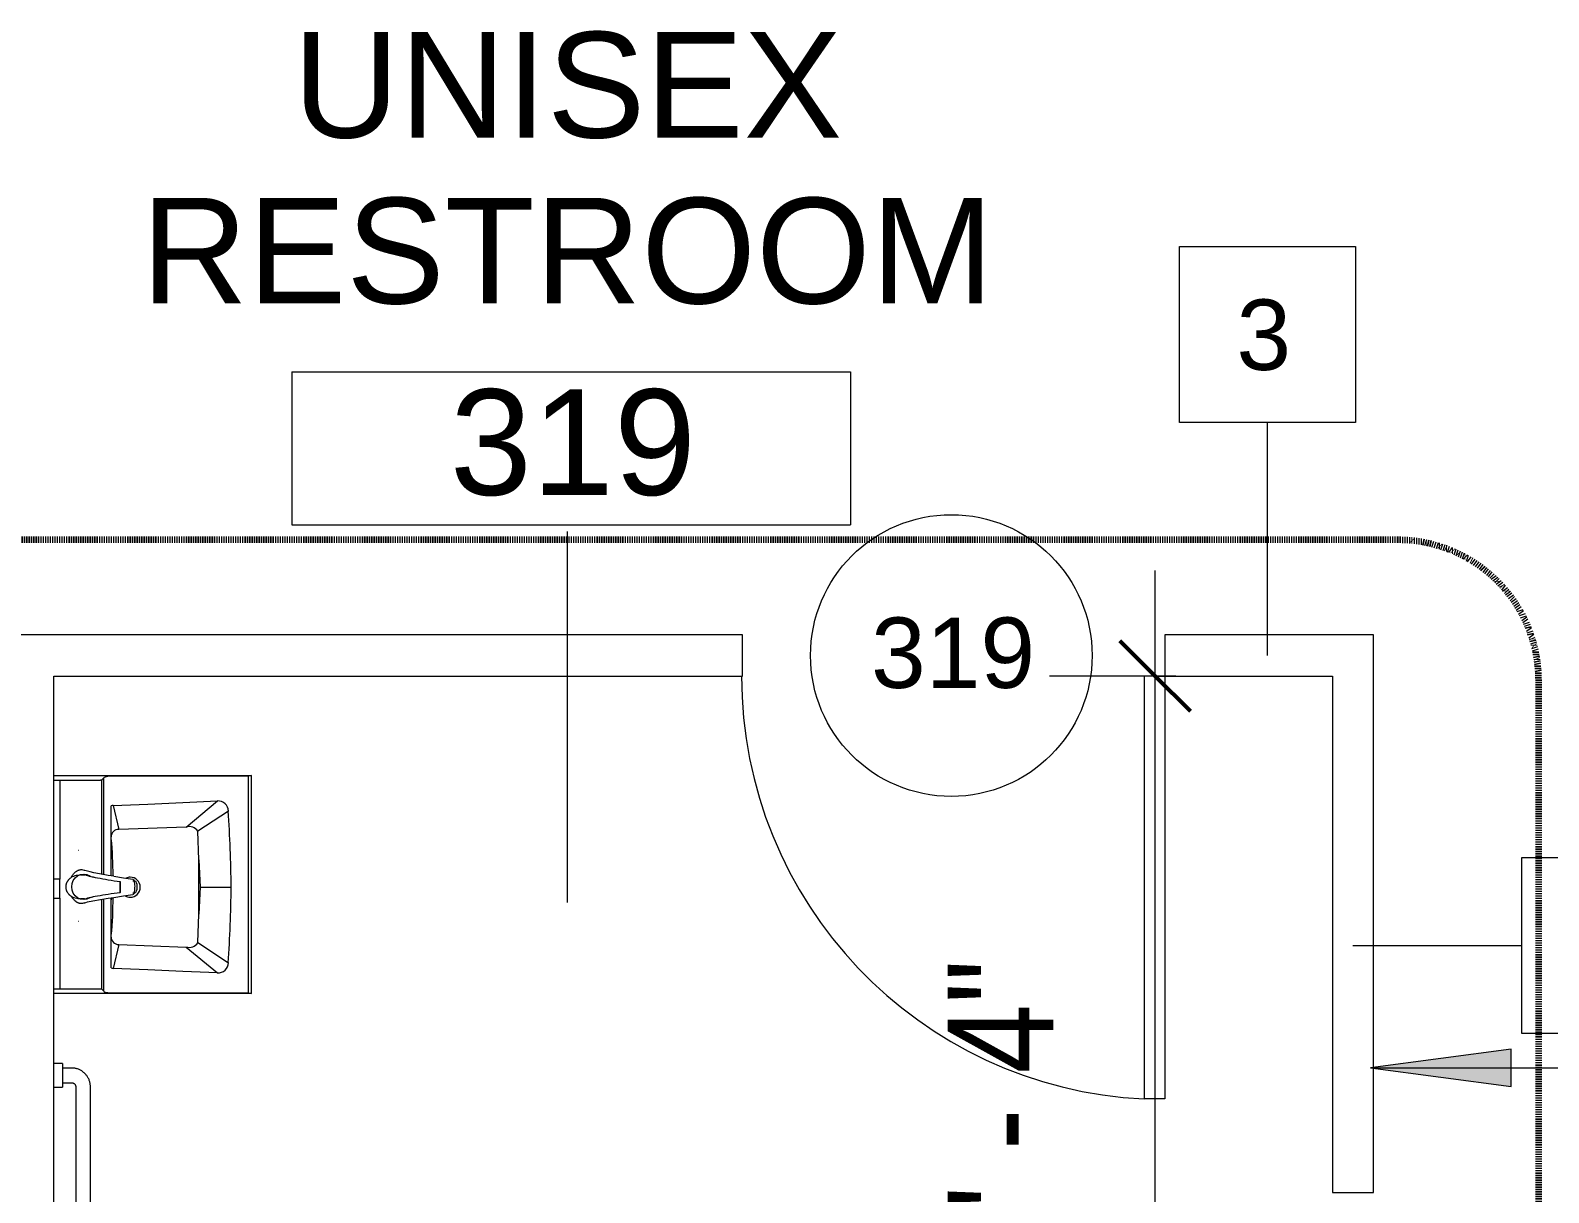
# Model space of a CAD drawing. Header units: inches. Extents: x 41 to 3077, y -701 to 1388.
# Drawn here: x 2251.7 to 2381.1, y 30.8 to 129.8 of the extents above; entities that cross this region are included whole.
import ezdxf

# ---------------------------------------------------------------- set-up
doc = ezdxf.new("R2010")
doc.units = ezdxf.units.IN
doc.header["$MEASUREMENT"] = 0
doc.linetypes.add('Dash 3_32_', pattern=[0.1875, 0.09375, -0.09375])
for name, color, linetype, lineweight in [('A-ANNO-DIMS', 211, 'Continuous', 9), ('A-ANNO-DIMS-96', 211, 'Continuous', 9), ('A-ANNO-NOTE', 131, 'Continuous', 9), ('A-ANNO-SYMB', 150, 'Continuous', 9), ('A-AREA-IDEN', 2, 'Continuous', 20), ('A-DOOR', 31, 'Continuous', 9), ('A-DOOR-IDEN', 31, 'Continuous', 20), ('A-WALL', 113, 'Continuous', 9), ('A-WALL-IDEN', 211, 'Continuous', 20), ('I-WALL', 2, 'Continuous', 9), ('P-SANR-FIXT', 6, 'Continuous', 9), ('Q-SPCQ', 91, 'Continuous', 9)]:
    doc.layers.add(name, color=color, linetype=linetype, lineweight=lineweight)
doc.styles.add('Arial', font='arial.ttf', dxfattribs={"height": 9})
doc.styles.add('Arial_4', font='arial.ttf', dxfattribs={"height": 6})
doc.styles.add('Arial_5', font='arial.ttf', dxfattribs={"width": 0.85, "height": 9})
doc.dimstyles.new('Linear_-_3_32__Arial__85_-_1_2__Tolerance', dxfattribs={"dimscale": 12, "dimtxt": 9.182335, "dimasz": 0.5, "dimexe": 0.75, "dimexo": 0.5, "dimgap": 0.5, "dimtad": 1, "dimdec": 1, "dimrnd": 0.5, "dimzin": 3, "dimdsep": 46, "dimlunit": 4, "dimtxsty": 'Arial_5', "dimblk1": 'OBLIQUE', "dimblk2": 'OBLIQUE', "dimsah": 1, "dimcen": 0.09, "dimdle": 0.75, "dimazin": 0, "dimtfac": 1, "dimtdec": 4, "dimtix": 1, "dimtmove": 0, "dimatfit": 3, "dimfxl": 1, "dimtvp": 1, "dimfrac": 2, "dimtolj": 1, "dimtzin": 0, "dimarcsym": 2})

# ---------------------------------------------------------------- blocks, each defined once
blk = doc.blocks.new('Sink - Restroom - Wall Mounted - Default-2793769-3rd Floor New Construction - Partition Plan')
at = {"layer": 'P-SANR-FIXT', "lineweight": 13}
for p, q in [((-9.51, 15.36), (-9.45, 15.09)), ((9.06, 15.36), (-9.51, 15.36)), ((-9.51, -1.5), (-9.51, 15.36)), ((-9.45, 15.09), (-9.45, 3.39)), ((9, 15.09), (-9.45, 15.09)), ((9, 15.09), (9.07, 15.35)), ((9, 3.39), (9, 15.09)), ((9.07, 15.35), (9.06, 15.36)), ((9.07, 15.35), (9.07, -1.5)), ((-6.48, 13.38), (-4.76, 10.78)), ((-0.01, 10.97), (-0.01, 13.63)), ((4.73, 10.78), (6.46, 13.38)), ((-5.12, 9.79), (-7.34, 12.45)), ((5.1, 9.79), (7.31, 12.45)), ((-2.33, 10.87), (-4.76, 10.78)), ((2.3, 10.87), (-2.33, 10.87)), ((4.73, 10.78), (2.3, 10.87)), ((-5.12, 9.79), (-4.92, 4.04)), ((4.9, 4.04), (5.1, 9.79)), ((-6.95, 3.56), (-4.92, 4.04)), ((4.9, 4.04), (6.92, 3.56)), ((-9.31, 2.77), (-9.13, 2.59)), ((-1.07, 2.77), (-9.31, 2.77)), ((-0.97, 3.39), (-6.93, 3.39)), ((0.89, 3.41), (1.09, 3.39)), ((6.88, 3.39), (0.9, 3.39)), ((8.87, 2.77), (0.99, 2.77)), ((8.69, 2.59), (8.87, 2.77)), ((-1.1, 2.59), (-9.13, 2.59)), ((-9.09, 2.41), (-9.09, -1)), ((8.69, 2.59), (1.02, 2.59)), ((8.65, -1), (8.65, 2.41)), ((-9.09, -1), (-0.68, -1)), ((-9.09, -1), (-9.09, -1.5)), ((-0.68, -1), (-0.68, -1.5)), ((0.03, -1), (-0.68, -1)), ((0.94, -1), (0.03, -1)), ((0.94, -1.5), (0.94, -1)), ((0.94, -1), (8.65, -1)), ((8.65, -1.5), (8.65, -1))]:
    blk.add_line(p, q, dxfattribs=at)
at = {"layer": 'P-SANR-FIXT', "lineweight": 13, "flags": 128}
for points in [[(-6.95, 3.56), (-7.08, 6.52), (-7.21, 9.49), (-7.34, 12.45)], [(7.31, 12.45), (7.18, 9.49), (7.05, 6.52), (6.92, 3.56)], [(-2.33, 10.87), (-1.17, 10.92), (-0.01, 10.97)], [(-0.01, 10.97), (1.14, 10.92), (2.3, 10.87)], [(-9.45, 3.39), (-9.44, 3.24), (-9.43, 3.09), (-9.41, 2.97), (-9.38, 2.87), (-9.35, 2.8), (-9.31, 2.77)], [(8.87, 2.77), (8.91, 2.8), (8.94, 2.87), (8.97, 2.97), (8.99, 3.09), (9, 3.24), (9, 3.39)], [(-9.13, 2.59), (-9.12, 2.58), (-9.11, 2.56), (-9.1, 2.53), (-9.1, 2.49), (-9.09, 2.45), (-9.09, 2.41)], [(8.65, 2.41), (8.65, 2.45), (8.65, 2.49), (8.66, 2.53), (8.67, 2.56), (8.68, 2.58), (8.69, 2.59)]]:
    blk.add_lwpolyline(points, dxfattribs=at)
at = {"layer": 'P-SANR-FIXT', "lineweight": 13}
for centre, radius, start, end in [((-6.45, 12.49), 0.892, 92.207, 182.5114), ((2.32, -131.11), 144.75, 90.9253, 93.4886), ((-2.35, -131.11), 144.75, 86.5114, 89.0747), ((6.42, 12.49), 0.892, 357.4886, 87.793), ((-4.24, 10.03), 0.913, 124.4682, 195.443), ((4.22, 10.03), 0.913, 344.557, 55.5318), ((0.01, 5.01), 0.856, 0, 180), ((-4.26, 4.04), 0.663, 180, 268.0845), ((0.01, 5.01), 0.856, 180, 204.2224), ((0.01, 5.01), 0.856, 330, 360), ((4.23, 4.04), 0.663, 271.9155, 360), ((-6.11, 3.6), 0.84, 182.5114, 194.5475), ((-1, -29.17), 32.72, 89.9136, 95.5114), ((0.97, -29.17), 32.72, 84.4886, 90.1627), ((5.98, 3.73), 0.961, 339.341, 350.1201)]:
    blk.add_arc(centre, radius, start, end, dxfattribs=at)
blk = doc.blocks.new('Faucet-Restroom - Default-951102-3rd Floor New Construction - Partition Plan')
at = {"layer": 'P-SANR-FIXT', "lineweight": 13}
for p, q in [((-1.16, -1.46), (-1.16, -1.72)), ((0.84, -1.72), (0.84, -1.47)), ((-0.66, -5.94), (-0.66, -6.13)), ((0.34, -6.13), (0.34, -5.94))]:
    blk.add_line(p, q, dxfattribs=at)
at = {"layer": 'P-SANR-FIXT', "lineweight": 13, "flags": 128}
for points in [[(-1.24, -1.75), (-1.2, -1.48), (-1.09, -1.23), (-0.92, -1.02), (-0.7, -0.86), (-0.44, -0.76), (-0.16, -0.72), (0.12, -0.76), (0.39, -0.86), (0.61, -1.02), (0.78, -1.23), (0.89, -1.48), (0.93, -1.75)], [(-3.08, -1.31), (-3.08, -1.31), (-3.08, -1.31), (-3.08, -1.31), (-3.08, -1.31), (-3.08, -1.31), (-3.08, -1.31), (-3.08, -1.31), (-3.08, -1.31), (-3.08, -1.31), (-3.08, -1.31), (-3.08, -1.31), (-3.08, -1.31), (-3.08, -1.31), (-3.08, -1.31), (-3.08, -1.31), (-3.08, -1.31), (-3.08, -1.31), (-3.08, -1.31), (-3.08, -1.31), (-3.08, -1.31), (-3.08, -1.31), (-3.08, -1.31), (-3.08, -1.31), (-3.08, -1.31), (-3.08, -1.31), (-3.08, -1.32), (-3.08, -1.32), (-3.08, -1.32), (-3.08, -1.32), (-3.08, -1.32), (-3.08, -1.32), (-3.08, -1.32), (-3.08, -1.32), (-3.08, -1.32), (-3.08, -1.32), (-3.08, -1.32), (-3.08, -1.32), (-3.08, -1.32), (-3.08, -1.32), (-3.08, -1.32), (-3.08, -1.32), (-3.08, -1.32), (-3.08, -1.32), (-3.08, -1.32), (-3.08, -1.32), (-3.08, -1.33), (-3.08, -1.33), (-3.08, -1.33), (-3.08, -1.33), (-3.08, -1.33), (-3.08, -1.33), (-3.08, -1.33), (-3.08, -1.33), (-3.08, -1.33), (-3.08, -1.33), (-3.08, -1.33), (-3.08, -1.33), (-3.08, -1.33), (-3.08, -1.33), (-3.08, -1.33), (-3.08, -1.33), (-3.08, -1.33), (-3.08, -1.33), (-3.08, -1.33), (-3.08, -1.33), (-3.08, -1.33), (-3.08, -1.33), (-3.08, -1.33), (-3.08, -1.33), (-3.08, -1.33)], [(-1.52, -1.8), (-1.51, -1.84), (-1.48, -1.93), (-1.44, -2.07), (-1.34, -2.52), (-1.22, -3.17), (-1.11, -3.84), (-1.05, -4.3)], [(-1.09, -2.26), (-1.2, -2.01), (-1.24, -1.75)], [(-1.16, -1.72), (-1.16, -1.76), (-1.15, -1.8)], [(-1.03, -2.52), (-1.07, -2.34), (-1.09, -2.26), (-1.1, -2.23), (-1.1, -2.23)], [(0.77, -2.26), (0.76, -2.27), (0.74, -2.36), (0.68, -2.56)], [(0.75, -4.3), (0.82, -3.84), (0.95, -3.08), (1.04, -2.6), (1.11, -2.3), (1.2, -1.95), (1.24, -1.85), (1.25, -1.82)], [(0.93, -1.75), (0.89, -2.01), (0.78, -2.26)], [(0.84, -1.85), (0.84, -1.81), (0.84, -1.77), (0.84, -1.73), (0.84, -1.72)], [(2.93, -1.33), (2.93, -1.33), (2.93, -1.33), (2.93, -1.33), (2.93, -1.33), (2.93, -1.33), (2.93, -1.33), (2.93, -1.33), (2.93, -1.33), (2.93, -1.33), (2.93, -1.33), (2.93, -1.33), (2.93, -1.33), (2.93, -1.33), (2.93, -1.33), (2.93, -1.33), (2.93, -1.33), (2.93, -1.33), (2.93, -1.33), (2.93, -1.33), (2.93, -1.33), (2.93, -1.33), (2.93, -1.33), (2.93, -1.33), (2.93, -1.33), (2.93, -1.32), (2.93, -1.32), (2.93, -1.32), (2.93, -1.32), (2.93, -1.32), (2.93, -1.32), (2.93, -1.32), (2.93, -1.32), (2.93, -1.32), (2.93, -1.32), (2.93, -1.32), (2.93, -1.32), (2.93, -1.32), (2.93, -1.32), (2.93, -1.32), (2.93, -1.32), (2.93, -1.32), (2.93, -1.32), (2.93, -1.32), (2.93, -1.32), (2.93, -1.31), (2.93, -1.31), (2.93, -1.31), (2.93, -1.31), (2.93, -1.31), (2.93, -1.31), (2.93, -1.31), (2.93, -1.31), (2.93, -1.31), (2.93, -1.31), (2.93, -1.31), (2.93, -1.31), (2.93, -1.31), (2.93, -1.31), (2.93, -1.31), (2.93, -1.31), (2.93, -1.31), (2.93, -1.31), (2.93, -1.31), (2.93, -1.31), (2.93, -1.31), (2.93, -1.31), (2.93, -1.31), (2.93, -1.31), (2.93, -1.31), (2.93, -1.31)], [(-1.05, -4.3), (-0.93, -5.14), (-0.81, -5.94)], [(0.75, -4.3), (0.62, -5.14), (0.5, -5.94)], [(0.34, -6.16), (0.31, -6.18), (0.27, -6.2), (0.21, -6.23), (0.15, -6.24), (0.07, -6.26), (-0.02, -6.27), (-0.11, -6.27), (-0.2, -6.27), (-0.29, -6.27), (-0.38, -6.26), (-0.46, -6.24), (-0.53, -6.23), (-0.58, -6.2), (-0.62, -6.18), (-0.65, -6.16)]]:
    blk.add_lwpolyline(points, dxfattribs=at)
at = {"layer": 'P-SANR-FIXT', "lineweight": 13}
for centre, major_axis, start_param, end_param in [((-0.18, -4.69), (1.96, 0), 4.469566, 4.955212), ((-0.18, -4.97), (1.61, 0), 1.27406, 1.867533)]:
    blk.add_ellipse(centre, major_axis=major_axis, ratio=0.079199, start_param=start_param, end_param=end_param, dxfattribs=at)
for points, knots in [([(-1.58, -1.58), (-1.58, -1.54), (-1.58, -1.48), (-1.57, -1.41), (-1.55, -1.36), (-1.54, -1.31), (-1.51, -1.26), (-1.49, -1.21), (-1.48, -1.18), (-1.46, -1.15), (-1.43, -1.11), (-1.4, -1.07), (-1.37, -1.03), (-1.33, -0.99), (-1.29, -0.95), (-1.24, -0.9), (-1.14, -0.82), (-1.05, -0.75), (-0.98, -0.72)], [0, 0, 0, 0, 0.1, 0.15, 0.2, 0.25, 0.3, 0.35, 0.375, 0.4, 0.45, 0.5, 0.55, 0.6, 0.65, 0.7, 0.8, 1, 1, 1, 1]), ([(-0.98, -0.72), (-1.01, -0.78), (-1.06, -0.91), (-1.13, -1.13), (-1.15, -1.29), (-1.15, -1.36)], [0, 0, 0, 0, 0.1111111, 0.2222222, 0.31546, 0.31546, 0.31546, 0.31546]), ([(-0.16, -0.21), (-0.22, -0.21), (-0.31, -0.22), (-0.4, -0.25), (-0.46, -0.27), (-0.5, -0.28), (-0.54, -0.3), (-0.58, -0.33), (-0.64, -0.36), (-0.7, -0.4), (-0.74, -0.44), (-0.77, -0.46), (-0.8, -0.49), (-0.84, -0.53), (-0.9, -0.6), (-0.95, -0.67), (-0.98, -0.72)], [0, 0, 0, 0, 0.166667, 0.25, 0.291667, 0.333333, 0.375, 0.416667, 0.5, 0.583333, 0.625, 0.666667, 0.708333, 0.75, 0.833333, 1, 1, 1, 1]), ([(0.64, -0.68), (0.61, -0.64), (0.56, -0.58), (0.5, -0.51), (0.46, -0.47), (0.43, -0.45), (0.4, -0.42), (0.36, -0.39), (0.31, -0.35), (0.25, -0.32), (0.21, -0.3), (0.17, -0.28), (0.13, -0.26), (0.08, -0.25), (-0.01, -0.22), (-0.1, -0.21), (-0.16, -0.21)], [0, 0, 0, 0, 0.166667, 0.25, 0.291667, 0.333333, 0.375, 0.416667, 0.5, 0.583333, 0.625, 0.666667, 0.708333, 0.75, 0.833333, 1, 1, 1, 1]), ([(0.64, -0.68), (0.72, -0.72), (0.82, -0.78), (0.93, -0.86), (0.99, -0.91), (1.04, -0.96), (1.09, -1.02), (1.14, -1.08), (1.17, -1.12), (1.18, -1.14), (1.21, -1.18), (1.24, -1.24), (1.27, -1.3), (1.28, -1.34), (1.29, -1.37), (1.3, -1.42), (1.31, -1.49), (1.32, -1.55), (1.32, -1.58)], [0, 0, 0, 0, 0.2, 0.3, 0.35, 0.4, 0.475, 0.55, 0.5875, 0.60625, 0.625, 0.7, 0.775, 0.79375, 0.8125, 0.85, 0.925, 1, 1, 1, 1]), ([(0.84, -1.37), (0.83, -1.28), (0.81, -1.11), (0.76, -0.96), (0.74, -0.89)], [0.6670551, 0.6670551, 0.6670551, 0.6670551, 0.7777778, 0.8823469, 0.8823469, 0.8823469, 0.8823469]), ([(-1.52, -1.8), (-1.53, -1.78), (-1.55, -1.71), (-1.57, -1.63), (-1.58, -1.58)], [0.93531816, 0.93531816, 0.93531816, 0.93531816, 0.95833333, 1, 1, 1, 1]), ([(1.32, -1.58), (1.31, -1.65), (1.28, -1.73), (1.25, -1.81), (1.25, -1.82)], [0, 0, 0, 0, 0.05555556, 0.0679129, 0.0679129, 0.0679129, 0.0679129]), ([(0.5, -5.94), (0.5, -5.96), (0.45, -6.01), (0.26, -6.06), (0.03, -6.09), (-0.22, -6.09), (-0.41, -6.08), (-0.55, -6.06), (-0.64, -6.04), (-0.71, -6.02), (-0.77, -5.99), (-0.8, -5.97), (-0.81, -5.95), (-0.81, -5.94)], [-1, -1, -1, -1, -0.852941, -0.705882, -0.588235, -0.470588, -0.352941, -0.294118, -0.235294, -0.176471, -0.117647, -0.058824, 0, 0, 0, 0])]:
    blk.add_open_spline(points, degree=3, knots=knots, dxfattribs=at)
for points in [[(0.73, -0.88), (0.7, -0.81), (0.67, -0.74), (0.64, -0.68)], [(-0.66, -4.84), (-0.7, -4.5), (-0.8, -3.82), (-0.95, -2.9), (-1.09, -2.18), (-1.19, -1.86), (-1.24, -1.75)], [(0.93, -1.75), (0.87, -1.86), (0.77, -2.18), (0.61, -2.9), (0.45, -3.82), (0.34, -4.5), (0.29, -4.84)]]:
    blk.add_open_spline(points, degree=3, dxfattribs=at)
blk = doc.blocks.new('ADA - toilet_3-piece_grab_bars - 17_ Seat Height-2614639-3rd Floor New Construction - Partition Plan')
at = {"layer": 'Q-SPCQ'}
for p, q in [((33.94, 57), (33.19, 57)), ((33.19, 55), (33.19, 57)), ((33.19, 56.63), (32.44, 56.63)), ((30.82, 55), (30.82, 15)), ((32.07, 41.61), (32.07, 55)), ((32.44, 55.37), (33.19, 55.37)), ((33.19, 55), (33.94, 55)), ((33.19, 41.62), (32.44, 41.62)), ((33.19, 41.62), (32.44, 41.62)), ((33.94, 42), (33.19, 42)), ((33.19, 40), (33.19, 42)), ((33.94, 42), (33.94, 40)), ((32.07, 15), (32.07, 40.38)), ((32.44, 40.38), (33.19, 40.38)), ((32.44, 40.38), (33.19, 40.38)), ((33.19, 40), (33.94, 40)), ((33.19, 14.63), (32.44, 14.63)), ((33.94, 15), (33.19, 15)), ((33.19, 13), (33.19, 15)), ((32.44, 13.38), (33.19, 13.38)), ((33.19, 13), (33.94, 13)), ((26.94, 5.12), (-7.06, 5.12)), ((-9.06, 2.75), (-9.06, 2)), ((-9.06, 2.75), (-7.06, 2.75)), ((-8.68, 3.5), (-8.68, 2.75)), ((-7.43, 2.75), (-7.43, 3.5)), ((-7.06, 3.87), (26.94, 3.87)), ((-7.06, 2), (-7.06, 2.75)), ((26.94, 2.75), (26.94, 2)), ((26.94, 2.75), (28.94, 2.75)), ((27.32, 3.5), (27.32, 2.75)), ((28.57, 2.75), (28.57, 3.5)), ((28.94, 2), (28.94, 2.75))]:
    blk.add_line(p, q, dxfattribs=at)
at = {"layer": 'Q-SPCQ', "flags": 128}
for points in [[(32.44, 56.63), (32.38, 56.62), (32.31, 56.62), (32.25, 56.61), (32.18, 56.6), (32.12, 56.59), (32.05, 56.58), (31.99, 56.56), (31.93, 56.54), (31.87, 56.52), (31.81, 56.5), (31.75, 56.47), (31.69, 56.44), (31.63, 56.41), (31.58, 56.38), (31.52, 56.34), (31.47, 56.3), (31.42, 56.26), (31.37, 56.22), (31.32, 56.18), (31.28, 56.13), (31.23, 56.08), (31.19, 56.04), (31.15, 55.98), (31.11, 55.93), (31.07, 55.88), (31.04, 55.82), (31.01, 55.77), (30.98, 55.71), (30.95, 55.65), (30.93, 55.59), (30.9, 55.53), (30.88, 55.47), (30.87, 55.4), (30.85, 55.34), (30.84, 55.28), (30.83, 55.21), (30.82, 55.15), (30.82, 55.08), (30.82, 55.02), (30.82, 55)], [(32.07, 55), (32.07, 55.01), (32.07, 55.03), (32.07, 55.04), (32.07, 55.06), (32.07, 55.07), (32.08, 55.09), (32.08, 55.1), (32.09, 55.12), (32.09, 55.13), (32.1, 55.15), (32.1, 55.16), (32.11, 55.17), (32.12, 55.19), (32.12, 55.2), (32.13, 55.21), (32.14, 55.22), (32.15, 55.24), (32.16, 55.25), (32.17, 55.26), (32.18, 55.27), (32.19, 55.28), (32.2, 55.29), (32.21, 55.3), (32.23, 55.31), (32.24, 55.32), (32.25, 55.32), (32.26, 55.33), (32.28, 55.34), (32.29, 55.34), (32.31, 55.35), (32.32, 55.35), (32.33, 55.36), (32.35, 55.36), (32.36, 55.37), (32.38, 55.37), (32.39, 55.37), (32.41, 55.37), (32.42, 55.37), (32.44, 55.37), (32.44, 55.37)], [(30.83, 41.12), (30.83, 41.15), (30.84, 41.17), (30.85, 41.2), (30.86, 41.22), (30.87, 41.24), (30.88, 41.27), (30.89, 41.29), (30.9, 41.31), (30.91, 41.33), (30.93, 41.35), (30.94, 41.37), (30.96, 41.39), (30.97, 41.41), (30.99, 41.43), (31.01, 41.45), (31.02, 41.47), (31.04, 41.48), (31.06, 41.5), (31.08, 41.51), (31.1, 41.53), (31.12, 41.54), (31.15, 41.55), (31.17, 41.56), (31.19, 41.57), (31.21, 41.58), (31.24, 41.59), (31.26, 41.6), (31.29, 41.61), (31.31, 41.61), (31.33, 41.62), (31.36, 41.62), (31.38, 41.62), (31.41, 41.62), (31.43, 41.62), (31.44, 41.62)], [(31.44, 41.62), (31.44, 41.62), (31.44, 41.62), (31.45, 41.62), (31.45, 41.62), (31.46, 41.62)], [(32.44, 41.62), (32.4, 41.62), (32.36, 41.62), (32.32, 41.62), (32.28, 41.62), (32.24, 41.62), (32.2, 41.62), (32.16, 41.62), (32.13, 41.62), (32.09, 41.62), (32.05, 41.62), (32.02, 41.62), (31.98, 41.62), (31.94, 41.62), (31.91, 41.62), (31.88, 41.62), (31.84, 41.62), (31.81, 41.62), (31.78, 41.62), (31.75, 41.62), (31.72, 41.62), (31.7, 41.62), (31.67, 41.62), (31.65, 41.62), (31.62, 41.62), (31.6, 41.62), (31.58, 41.62), (31.56, 41.62), (31.54, 41.62), (31.52, 41.62), (31.51, 41.62), (31.5, 41.62), (31.48, 41.62), (31.47, 41.62), (31.46, 41.62), (31.46, 41.62), (31.45, 41.62), (31.45, 41.62), (31.44, 41.62), (31.44, 41.62)], [(31.69, 41.62), (31.72, 41.62), (31.74, 41.62), (31.77, 41.62), (31.8, 41.62), (31.84, 41.62), (31.87, 41.62), (31.9, 41.62), (31.93, 41.62), (31.97, 41.62), (32.01, 41.62), (32.04, 41.62), (32.08, 41.62), (32.12, 41.62), (32.15, 41.62), (32.19, 41.62), (32.23, 41.62), (32.27, 41.62), (32.31, 41.62), (32.35, 41.62), (32.39, 41.62), (32.43, 41.62), (32.44, 41.62)], [(31.44, 40.38), (31.42, 40.38), (31.39, 40.38), (31.37, 40.38), (31.34, 40.38), (31.32, 40.39), (31.29, 40.39), (31.27, 40.4), (31.24, 40.41), (31.22, 40.42), (31.2, 40.42), (31.17, 40.43), (31.15, 40.45), (31.13, 40.46), (31.11, 40.47), (31.09, 40.48), (31.07, 40.5), (31.05, 40.51), (31.03, 40.53), (31.01, 40.55), (30.99, 40.56), (30.98, 40.58), (30.96, 40.6), (30.94, 40.62), (30.93, 40.64), (30.92, 40.66), (30.9, 40.68), (30.89, 40.71), (30.88, 40.73), (30.87, 40.75), (30.86, 40.77), (30.85, 40.8), (30.84, 40.82), (30.84, 40.84), (30.83, 40.87), (30.83, 40.89)], [(31.46, 40.38), (31.46, 40.38), (31.45, 40.38), (31.45, 40.38), (31.44, 40.38), (31.44, 40.38)], [(31.44, 40.38), (31.44, 40.38), (31.44, 40.38), (31.45, 40.38), (31.45, 40.38), (31.46, 40.38), (31.47, 40.38), (31.48, 40.38), (31.49, 40.38), (31.51, 40.38), (31.52, 40.38), (31.54, 40.38), (31.55, 40.38), (31.57, 40.38), (31.59, 40.38), (31.62, 40.38), (31.64, 40.38), (31.66, 40.38), (31.69, 40.38), (31.72, 40.38), (31.74, 40.38), (31.77, 40.38), (31.8, 40.38), (31.84, 40.38), (31.87, 40.38), (31.9, 40.38), (31.93, 40.38), (31.97, 40.38), (32.01, 40.38), (32.04, 40.38), (32.08, 40.38), (32.12, 40.38), (32.15, 40.38), (32.19, 40.38), (32.23, 40.38), (32.27, 40.38), (32.31, 40.38), (32.35, 40.38), (32.39, 40.38), (32.43, 40.38), (32.44, 40.38)], [(32.44, 40.38), (32.4, 40.38), (32.36, 40.38), (32.32, 40.38), (32.28, 40.38), (32.24, 40.38), (32.2, 40.38), (32.16, 40.38), (32.13, 40.38), (32.09, 40.38), (32.05, 40.38), (32.02, 40.38), (31.98, 40.38), (31.94, 40.38), (31.91, 40.38), (31.88, 40.38), (31.84, 40.38), (31.81, 40.38), (31.78, 40.38), (31.75, 40.38), (31.72, 40.38), (31.7, 40.38), (31.67, 40.38)], [(30.82, 15), (30.82, 14.94), (30.82, 14.87), (30.83, 14.81), (30.84, 14.74), (30.85, 14.68), (30.86, 14.61), (30.88, 14.55), (30.9, 14.49), (30.92, 14.43), (30.94, 14.37), (30.97, 14.31), (31, 14.25), (31.03, 14.19), (31.06, 14.14), (31.1, 14.08), (31.14, 14.03), (31.18, 13.98), (31.22, 13.93), (31.26, 13.88), (31.31, 13.83), (31.36, 13.79), (31.41, 13.75), (31.46, 13.71), (31.51, 13.67), (31.56, 13.63), (31.62, 13.6), (31.68, 13.57), (31.73, 13.54), (31.79, 13.51), (31.85, 13.49), (31.91, 13.46), (31.98, 13.44), (32.04, 13.43), (32.1, 13.41), (32.16, 13.4), (32.23, 13.39), (32.29, 13.38), (32.36, 13.38), (32.42, 13.38), (32.44, 13.38)], [(32.44, 14.63), (32.43, 14.63), (32.41, 14.63), (32.4, 14.63), (32.38, 14.63), (32.37, 14.63), (32.35, 14.64), (32.34, 14.64), (32.32, 14.64), (32.31, 14.65), (32.3, 14.65), (32.28, 14.66), (32.27, 14.67), (32.25, 14.67), (32.24, 14.68), (32.23, 14.69), (32.22, 14.7), (32.21, 14.71), (32.19, 14.72), (32.18, 14.73), (32.17, 14.74), (32.16, 14.75), (32.15, 14.76), (32.14, 14.77), (32.13, 14.78), (32.13, 14.8), (32.12, 14.81), (32.11, 14.82), (32.1, 14.84), (32.1, 14.85), (32.09, 14.86), (32.09, 14.88), (32.08, 14.89), (32.08, 14.91), (32.07, 14.92), (32.07, 14.94), (32.07, 14.95), (32.07, 14.97), (32.07, 14.98), (32.07, 15), (32.07, 15)], [(-7.06, 5.12), (-7.12, 5.12), (-7.19, 5.12), (-7.25, 5.11), (-7.32, 5.1), (-7.38, 5.09), (-7.45, 5.08), (-7.51, 5.06), (-7.57, 5.04), (-7.63, 5.02), (-7.69, 5), (-7.75, 4.97), (-7.81, 4.94), (-7.87, 4.91), (-7.92, 4.88), (-7.98, 4.84), (-8.03, 4.8), (-8.08, 4.76), (-8.13, 4.72), (-8.18, 4.68), (-8.22, 4.63), (-8.27, 4.58), (-8.31, 4.54), (-8.35, 4.48), (-8.39, 4.43), (-8.43, 4.38), (-8.46, 4.32), (-8.49, 4.27), (-8.52, 4.21), (-8.55, 4.15), (-8.57, 4.09), (-8.6, 4.03), (-8.62, 3.97), (-8.63, 3.9), (-8.65, 3.84), (-8.66, 3.78), (-8.67, 3.71), (-8.68, 3.65), (-8.68, 3.58), (-8.68, 3.52), (-8.68, 3.5)], [(28.57, 3.5), (28.56, 3.56), (28.56, 3.63), (28.55, 3.69), (28.55, 3.76), (28.53, 3.82), (28.52, 3.89), (28.5, 3.95), (28.48, 4.01), (28.46, 4.07), (28.44, 4.13), (28.41, 4.19), (28.38, 4.25), (28.35, 4.31), (28.32, 4.36), (28.28, 4.42), (28.24, 4.47), (28.2, 4.52), (28.16, 4.57), (28.12, 4.62), (28.07, 4.67), (28.03, 4.71), (27.98, 4.75), (27.93, 4.79), (27.87, 4.83), (27.82, 4.87), (27.76, 4.9), (27.71, 4.93), (27.65, 4.96), (27.59, 4.99), (27.53, 5.01), (27.47, 5.04), (27.41, 5.06), (27.34, 5.07), (27.28, 5.09), (27.22, 5.1), (27.15, 5.11), (27.09, 5.12), (27.02, 5.12), (26.96, 5.12), (26.94, 5.12)], [(-7.43, 3.5), (-7.43, 3.51), (-7.43, 3.53), (-7.43, 3.54), (-7.43, 3.56), (-7.43, 3.57), (-7.42, 3.59), (-7.42, 3.6), (-7.41, 3.62), (-7.41, 3.63), (-7.4, 3.65), (-7.4, 3.66), (-7.39, 3.67), (-7.38, 3.69), (-7.38, 3.7), (-7.37, 3.71), (-7.36, 3.72), (-7.35, 3.74), (-7.34, 3.75), (-7.33, 3.76), (-7.32, 3.77), (-7.31, 3.78), (-7.3, 3.79), (-7.29, 3.8), (-7.27, 3.81), (-7.26, 3.82), (-7.25, 3.82), (-7.24, 3.83), (-7.22, 3.84), (-7.21, 3.84), (-7.19, 3.85), (-7.18, 3.85), (-7.17, 3.86), (-7.15, 3.86), (-7.14, 3.87), (-7.12, 3.87), (-7.11, 3.87), (-7.09, 3.87), (-7.08, 3.87), (-7.06, 3.87), (-7.06, 3.87)], [(26.94, 3.87), (26.96, 3.87), (26.97, 3.87), (26.99, 3.87), (27, 3.87), (27.02, 3.87), (27.03, 3.86), (27.04, 3.86), (27.06, 3.86), (27.07, 3.85), (27.09, 3.85), (27.1, 3.84), (27.11, 3.83), (27.13, 3.83), (27.14, 3.82), (27.15, 3.81), (27.17, 3.8), (27.18, 3.79), (27.19, 3.78), (27.2, 3.77), (27.21, 3.76), (27.22, 3.75), (27.23, 3.74), (27.24, 3.73), (27.25, 3.72), (27.26, 3.7), (27.26, 3.69), (27.27, 3.68), (27.28, 3.66), (27.28, 3.65), (27.29, 3.64), (27.3, 3.62), (27.3, 3.61), (27.3, 3.59), (27.31, 3.58), (27.31, 3.56), (27.31, 3.55), (27.31, 3.53), (27.32, 3.52), (27.32, 3.5), (27.32, 3.5)]]:
    blk.add_lwpolyline(points, dxfattribs=at)
blk = doc.blocks.new('Single-Flush - 36_ x 96_-2618192-3rd Floor New Construction - Partition Plan')
at = {"layer": 'A-DOOR', "color": 250, "lineweight": 20}
for p, q in [((16.25, -1.75), (16.25, -37.77)), ((18, -1.75), (16.25, -1.75)), ((18, -1.75), (18, -37.77)), ((18, -37.77), (16.25, -37.77))]:
    blk.add_line(p, q, dxfattribs=at)
at = {"layer": 'A-DOOR'}
blk.add_arc((18, -1.75), 36.07, 180, 267.2188, dxfattribs=at)
blk = doc.blocks.new('FORM Room Tag - Name _ Number-61107-3rd Floor New Construction - Partition Plan')
at = {"layer": 'A-AREA-IDEN'}
for p, q in [((-0.2444, -0.0231), (-0.2444, -0.1589)), ((-0.2444, -0.0231), (0.2515, -0.0231)), ((0.2515, -0.0231), (0.2515, -0.1589)), ((-0.2444, -0.1589), (0.2515, -0.1589))]:
    blk.add_line(p, q, dxfattribs=at)
blk = doc.blocks.new('FORM Wall Tag - Default-61693-3rd Floor New Construction - Partition Plan')
at = {"layer": 'A-WALL-IDEN'}
for p, q in [((-0.078125, 0.078125), (0.078125, 0.078125)), ((-0.078125, -0.078125), (-0.078125, 0.078125)), ((0.078125, 0.078125), (0.078125, -0.078125)), ((0.078125, -0.078125), (-0.078125, -0.078125))]:
    blk.add_line(p, q, dxfattribs=at)
blk = doc.blocks.new('FORM Door Tag - Default-60822-3rd Floor New Construction - Partition Plan')
at = {"layer": 'A-DOOR-IDEN'}
blk.add_circle((-0.002, 0), 0.125, dxfattribs=at)
blk = doc.blocks.new('DIMBLOCK12-3rd Floor New Construction - Partition Plan')
at = {"layer": 'A-ANNO-DIMS-96'}
for p, q in [((2347.53, -10.22), (2347.53, 83.79)), ((2349.29, 74.79), (2338.53, 74.79)), ((2347.53, 74.79), (2349.29, 74.79)), ((2349.29, -1.22), (2338.53, -1.22)), ((2347.53, -1.22), (2349.29, -1.22))]:
    blk.add_line(p, q, dxfattribs=at)
at = {"layer": 'A-ANNO-DIMS-96', "lineweight": 50}
for p, q in [((2347.53, 74.79), (2344.53, 77.79)), ((2347.53, 74.79), (2350.53, 71.79)), ((2347.53, -1.22), (2344.53, 1.78)), ((2347.53, -1.22), (2350.53, -4.22))]:
    blk.add_line(p, q, dxfattribs=at)
at = {"layer": 'A-ANNO-DIMS-96', "color": 0, "insert": (2329.85, 23.44), "char_height": 9, "width": 32.0393, "attachment_point": 1, "rotation": 90, "line_spacing_factor": 0.941778, "style": 'Arial_5'}
blk.add_mtext('6\' - 4"', dxfattribs=at)
blk = doc.blocks.new('_Oblique')
at = {"color": 0, "linetype": 'ByBlock', "lineweight": -2}
blk.add_line((-0.5, -0.5), (0.5, 0.5), dxfattribs=at)

msp = doc.modelspace()

# ---------------------------------------------------------------- hatches: boundary and pattern name
at = {"layer": 'A-ANNO-NOTE', "lineweight": 20}
msp.add_hatch(color=256, dxfattribs=at).paths.add_polyline_path([(2365.88, 41.42), (2377.88, 39.84), (2377.88, 43)], flags=0)

# ---------------------------------------------------------------- linework, layer by layer
for p, q in [((2377.88, 43), (2365.88, 41.42)), ((2377.88, 39.84), (2377.88, 43)), ((2365.88, 41.42), (2377.88, 39.84)), ((2365.88, 41.42), (2397.17, 41.42))]:
    msp.add_line(p, q, dxfattribs=at)
at = {"layer": 'A-ANNO-SYMB', "linetype": 'Dash 3_32_', "lineweight": 90}
for p, q in [((2368.22, 86.39), (2240.96, 86.39)), ((2380.22, -72), (2380.22, 74.39))]:
    msp.add_line(p, q, dxfattribs=at)
msp.add_arc((2368.22, 74.39), 12, 0, 90, dxfattribs=at)
at = {"layer": 'A-AREA-IDEN'}
msp.add_line((2297.45, 55.49), (2297.45, 87.11), dxfattribs=at)
at = {"layer": 'A-WALL', "color": 250, "lineweight": 20}
msp.add_line((2253.67, -1.22), (2253.67, 74.79), dxfattribs=at)
at = {"layer": 'A-WALL-IDEN'}
for p, q in [((2357.11, 76.54), (2357.11, 96.39)), ((2364.39, 51.84), (2378.77, 51.84))]:
    msp.add_line(p, q, dxfattribs=at)
at = {"layer": 'I-WALL', "color": 250, "lineweight": 20}
for p, q in [((2312.35, 78.29), (2245.39, 78.29)), ((2312.35, 74.79), (2312.35, 78.29)), ((2366.14, 78.29), (2348.35, 78.29)), ((2348.35, 78.29), (2348.35, 74.79)), ((2366.14, 30.79), (2366.14, 78.29)), ((2253.67, 74.79), (2312.35, 74.79)), ((2348.35, 74.79), (2362.64, 74.79)), ((2362.64, 74.79), (2362.64, 30.79)), ((2362.64, 30.79), (2366.14, 30.79))]:
    msp.add_line(p, q, dxfattribs=at)

# ---------------------------------------------------------------- block references
at = {"layer": 'A-AREA-IDEN', "xscale": 95.99999999999994, "yscale": 95.99999999999994, "zscale": 95.99999999999994}
msp.add_blockref('FORM Room Tag - Name _ Number-61107-3rd Floor New Construction - Partition Plan', (2297.43, 102.93), dxfattribs=at)
at = {"layer": 'A-DOOR', "lineweight": 13}
msp.add_blockref('Single-Flush - 36_ x 96_-2618192-3rd Floor New Construction - Partition Plan', (2330.35, 76.54), dxfattribs=at)
at = {"layer": 'A-DOOR-IDEN', "xscale": 95.99999999999994, "yscale": 95.99999999999994, "zscale": 95.99999999999994}
msp.add_blockref('FORM Door Tag - Default-60822-3rd Floor New Construction - Partition Plan', (2330.35, 76.54), dxfattribs=at)
at = {"layer": 'A-WALL-IDEN', "xscale": 95.99999999999994, "yscale": 95.99999999999994, "zscale": 95.99999999999994}
msp.add_blockref('FORM Wall Tag - Default-61693-3rd Floor New Construction - Partition Plan', (2357.11, 103.89), dxfattribs=at)
at = {"layer": 'A-WALL-IDEN', "xscale": 95.99999999999994, "yscale": 95.99999999999994, "zscale": 95.99999999999994, "rotation": 89.99999999999991}
msp.add_blockref('FORM Wall Tag - Default-61693-3rd Floor New Construction - Partition Plan', (2386.27, 51.84), dxfattribs=at)
at = {"layer": 'P-SANR-FIXT', "lineweight": 13}
for name, p, rotation in [('Sink - Restroom - Wall Mounted - Default-2793769-3rd Floor New Construction - Partition Plan', (2255.17, 56.81), 269.9999999999998), ('Faucet-Restroom - Default-951102-3rd Floor New Construction - Partition Plan', (2254.47, 56.99), 89.9999999999998), ('ADA - toilet_3-piece_grab_bars - 17_ Seat Height-2614639-3rd Floor New Construction - Partition Plan', (2251.67, 32.72), 269.9999999999997)]:
    msp.add_blockref(name, p, dxfattribs=dict(at, rotation=rotation))

# ---------------------------------------------------------------- texts
at = {"layer": 'A-AREA-IDEN', "lineweight": 9, "char_height": 9, "attachment_point": 2, "line_spacing_factor": 0.941778, "style": 'Arial'}
for s, insert, width in [('UNISEX\\PRESTROOM', (2297.45, 129.66), 86.6066), ('319', (2297.91, 99.22), 25.1225)]:
    msp.add_mtext(s, dxfattribs=dict(at, insert=insert, width=width))
at = {"layer": 'A-DOOR-IDEN', "lineweight": 9, "insert": (2330.31, 79.78), "char_height": 6, "width": 16.7484, "attachment_point": 2, "line_spacing_factor": 0.941778, "style": 'Arial_4'}
msp.add_mtext('319', dxfattribs=at)

# ---------------------------------------------------------------- dimensions: what is measured, and where the dimension line sits
at = {"layer": 'A-ANNO-DIMS'}
dim = msp.add_linear_dim(base=(2347.53, 74.79), p1=(2343.29, -1.22), p2=(2343.29, 74.79), angle=90, dimstyle='Linear_-_3_32__Arial__85_-_1_2__Tolerance', override={"dimpost": '<>', "dimfxl": 76.014497}, dxfattribs=at)
dim.commit()
dim.dimension.update_dxf_attribs({"geometry": 'DIMBLOCK12-3rd Floor New Construction - Partition Plan', "text_midpoint": (2336.93, 36.79)})

# ---------------------------------------------------------------- next in the draw order: texts
at = {"layer": 'A-WALL-IDEN', "lineweight": 9, "insert": (2356.79, 106.87), "char_height": 6, "width": 5.5828, "attachment_point": 2, "line_spacing_factor": 0.941778, "style": 'Arial_4', "bg_fill": 3, "box_fill_scale": 1.25, "bg_fill_color": 256, "bg_fill_true_color": 13158600, "bg_fill_transparency": 0}
msp.add_mtext('3', dxfattribs=at)

doc.saveas('drawing.dxf')
